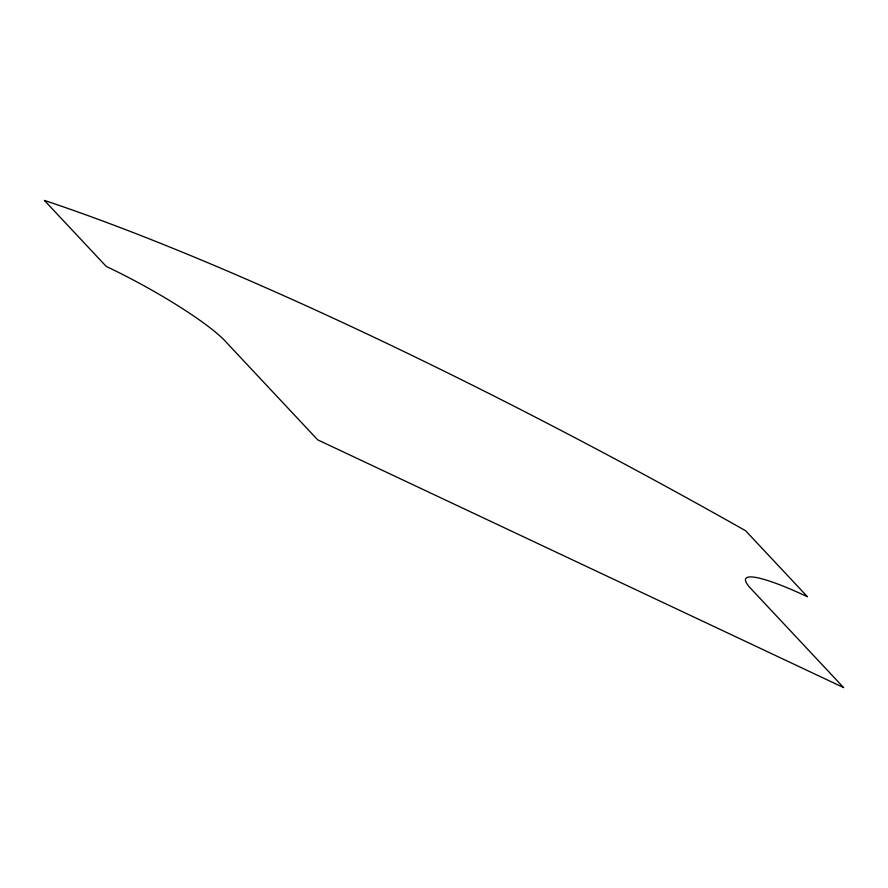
<?xml version="1.0" encoding="UTF-8"?>
<svg xmlns="http://www.w3.org/2000/svg" width="888" height="888" viewBox="0 0 888 888"><rect width="100%" height="100%" fill="white"/><g stroke="black" fill="none" stroke-linecap="round" stroke-linejoin="round"><path stroke-width="1.33" d="M843.6 687.578L317.704 439.849L224.875 340.781A105.838 15.274 28.9 0 0 106.283 266.467L44.4 200.422A899.633 129.87 28.9 0 1 745.598 530.724L807.481 596.769A105.838 15.274 28.9 0 0 750.771 588.5L843.6 687.578"/></g></svg>
